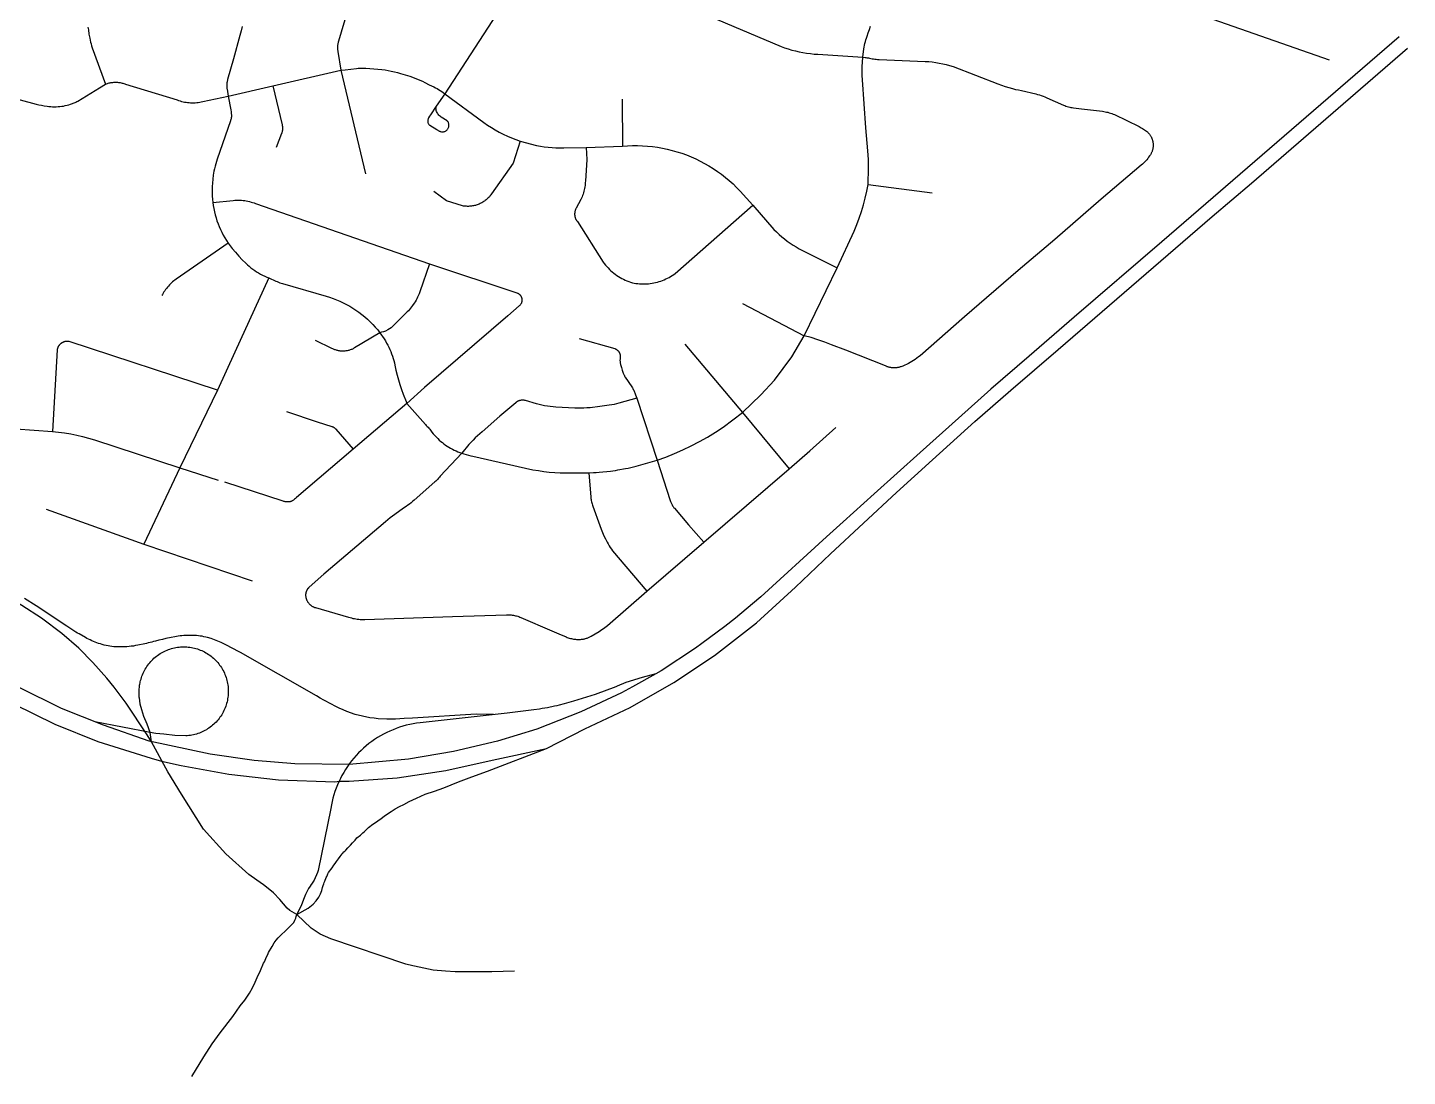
# Model space of a CAD drawing. Header units: inches. Extents: x 326453 to 344102, y 4677180 to 4689621.
# Drawn here: x 335339 to 337130, y 4677180 to 4678540 of the extents above; entities that cross this region are included whole.
import ezdxf

# ---------------------------------------------------------------- set-up
doc = ezdxf.new("R2010")
doc.units = ezdxf.units.IN
doc.header["$MEASUREMENT"] = 0
doc.layers.add('Street_Centreline', color=7, linetype='Continuous')

msp = doc.modelspace()

# ---------------------------------------------------------------- linework, layer by layer
at = {"layer": 'Street_Centreline'}
for p, q in [((336725.1644, 4678604.4016), (337028.102, 4678498.0941)), ((335657.0472, 4678464.5644), (335745.5124, 4678484.6452)), ((335745.5124, 4678484.6452), (335777.5122, 4678350.5273)), ((335599.2708, 4678451.1503), (335657.0472, 4678464.5644)), ((336110.5585, 4678447.1673), (336110.8476, 4678386.2587)), ((336063.6124, 4678384.7555), (336110.8476, 4678386.2587)), ((336429.654, 4678336.6786), (336512.9714, 4678325.6918)), ((336346.8669, 4678140.4598), (336389.4216, 4678228.3044)), ((336266.486, 4678182.4075), (336346.8669, 4678140.4598)), ((336191.8604, 4678129.4581), (336266.4925, 4678040.8683)), ((335585.2756, 4678069.9618), (335536.683, 4677968.9789)), ((335831.2899, 4678052.4204), (335761.4255, 4677993.1256)), ((336129.3856, 4678059.3675), (336155.7221, 4677979.043)), ((336266.4925, 4678040.8683), (336327.4182, 4677967.9884)), ((335235.6977, 4678025.6838), (335371.246, 4678016.3862)), ((335536.683, 4677968.9789), (335489.7939, 4677870.2463)), ((335536.683, 4677968.9789), (335586.0352, 4677953.0724)), ((336216.5143, 4677872.5929), (336327.4182, 4677967.9884)), ((335363.2144, 4677915.3371), (335489.7939, 4677870.2463)), ((335489.7939, 4677870.2463), (335630.4177, 4677822.3865)), ((336142.723, 4677809.2149), (336216.5143, 4677872.5929))]:
    msp.add_line(p, q, dxfattribs=at)
for points in [[(335973.152, 4678628.4692), (335968.9378, 4678604.2497), (335968.5186, 4678601.5891), (335968.0109, 4678598.944), (335967.4154, 4678596.3172), (335966.7327, 4678593.7118), (335965.9635, 4678591.1305), (335965.1086, 4678588.5764), (335964.1691, 4678586.0521), (335963.146, 4678583.5606), (335962.0405, 4678581.1046), (335960.8536, 4678578.6867), (335959.5868, 4678576.3098), (335958.2416, 4678573.9764), (335880.2324, 4678454.2801)], [(335762.4216, 4678590.0173), (335742.2727, 4678522.2702), (335742.0073, 4678521.2845), (335741.7755, 4678520.2902), (335741.5778, 4678519.2887), (335741.4142, 4678518.281), (335741.2851, 4678517.2683), (335741.1904, 4678516.2519), (335741.1304, 4678515.2327), (335741.1052, 4678514.2122), (335741.1147, 4678513.1914), (335741.1589, 4678512.1714), (335741.2378, 4678511.1536), (335741.3513, 4678510.1391), (335741.4992, 4678509.129), (335745.5124, 4678484.6452)], [(336171.6009, 4678577.4954), (336316.6389, 4678515.6136), (336321.2501, 4678513.9171), (336325.9132, 4678512.3684), (336330.6231, 4678510.969), (336335.3753, 4678509.7205), (336340.1649, 4678508.6239), (336344.9869, 4678507.6806), (336349.8366, 4678506.8913), (336354.7089, 4678506.257), (336359.599, 4678505.7782), (336364.5019, 4678505.4555), (336422.78, 4678501.5504)], [(335417.2569, 4678540.6645), (335417.5851, 4678538.8719), (335417.8512, 4678537.0691), (335418.6145, 4678531.7087), (335419.5076, 4678526.3685), (335420.0064, 4678523.8311), (335420.5878, 4678521.3113), (335421.2511, 4678518.8118), (335421.9956, 4678516.3353), (335422.8205, 4678513.8844), (335440.2124, 4678466.8568)], [(335617.2815, 4678541.4338), (335615.9964, 4678535.6427), (335614.5093, 4678529.9), (335606.0937, 4678499.5961), (335598.3914, 4678472.6036), (335598.1424, 4678471.5758), (335597.9293, 4678470.54), (335597.7525, 4678469.4973), (335597.612, 4678468.4492), (335597.5083, 4678467.3967), (335597.4412, 4678466.3413), (335597.4109, 4678465.2842), (335597.4176, 4678464.2267), (335597.461, 4678463.1701), (335597.5412, 4678462.1156), (335597.6582, 4678461.0645), (335597.8117, 4678460.0182), (335599.2708, 4678451.1503)], [(336422.78, 4678501.5504), (336424.2237, 4678512.4823), (336424.5785, 4678514.863), (336425.0122, 4678517.2307), (336425.5242, 4678519.5826), (336426.1142, 4678521.9162), (336426.7814, 4678524.2289), (336427.525, 4678526.5182), (336428.3443, 4678528.7815), (336429.9254, 4678533.1508), (336431.3593, 4678537.5706), (336432.6443, 4678542.036)], [(335320.8158, 4677663.0297), (335374.3684, 4677636.647), (335430.2471, 4677614.1707), (335499.2605, 4677592.5847), (335512.4964, 4677588.6631), (335538.1779, 4677582.9294), (335599.9482, 4677571.6124), (335664.6534, 4677564.4258), (335737.4467, 4677561.9554), (335743.7062, 4677562.6413), (335756.417, 4677562.8469), (335818.4261, 4677567.114), (335881.8722, 4677576.3616), (335941.6346, 4677590.0611), (336012.3088, 4677605.1864), (336061.9602, 4677630.7487), (336121.0486, 4677658.1478), (336177.3632, 4677690.5895), (336230.1609, 4677725.6244), (336284.7559, 4677767.8459), (336335.5315, 4677814.3345), (336380.8435, 4677857.4159), (336466.4431, 4677937.1427), (336513.3993, 4677979.5889), (336568.1177, 4678029.1813), (336614.8492, 4678069.6062), (336676.409, 4678122.3831), (336876.2899, 4678295.2658), (336927.2995, 4678338.3284), (337129.5191, 4678513.2323)], [(337118.702, 4678528.2604), (336810.7217, 4678262.3843), (336697.1167, 4678164.6983), (336638.604, 4678113.9121), (336588.9207, 4678070.9865), (336547.0094, 4678033.3985), (336497.3837, 4677988.9496), (336437.3508, 4677935.5081), (336397.2292, 4677899.1661), (336375.5277, 4677879.7218), (336290.2992, 4677801.9303), (336271.2156, 4677785.8496), (336257.4943, 4677774.1832), (336243.773, 4677763.4627), (336213.7457, 4677741.1535), (336205.5445, 4677735.005), (336161.0685, 4677705.8389), (336154.0155, 4677701.9255), (336123.8476, 4677685.1862), (336109.5396, 4677677.219), (336057.0202, 4677652.4673), (335999.6116, 4677630.2381), (335948.8914, 4677614.4271), (335891.4827, 4677601.0265), (335833.1278, 4677591.0943), (335756.1, 4677584.1391), (335685.5438, 4677585.238), (335632.7523, 4677589.4912), (335575.8169, 4677597.6892), (335496.7385, 4677614.3704), (335437.4007, 4677635.2382), (335382.7253, 4677657.0457), (335327.8402, 4677684.0045)], [(336422.78, 4678501.5504), (336425.6492, 4678501.3109), (336426.8119, 4678501.1957), (336427.9705, 4678501.0446), (336429.1239, 4678500.8576), (336430.2709, 4678500.6351), (336431.4105, 4678500.3771), (336433.1637, 4678499.9816), (336434.9287, 4678499.6433), (336436.7038, 4678499.3626), (336438.4872, 4678499.1398), (336440.2768, 4678498.9751), (336442.0708, 4678498.8687), (336443.8674, 4678498.8206), (336503.6605, 4678496.1748), (336508.2652, 4678495.893), (336512.8577, 4678495.4556), (336517.4328, 4678494.8633), (336521.9853, 4678494.1165), (336526.5099, 4678493.2163), (336531.0015, 4678492.1637), (336535.455, 4678490.9597), (336539.8652, 4678489.6059), (336598.1012, 4678467.0384), (336602.775, 4678465.3041), (336607.4969, 4678463.7051), (336612.2628, 4678462.2426), (336617.0688, 4678460.918), (336620.8861, 4678459.9811), (336624.7279, 4678459.1508), (336628.5914, 4678458.4277), (336647.1211, 4678454.0698), (336649.5756, 4678453.4476), (336652.0072, 4678452.741), (336654.4129, 4678451.951), (336656.7899, 4678451.0783), (336659.1354, 4678450.1241), (336661.4465, 4678449.0894), (336683.2461, 4678439.5954), (336684.8116, 4678438.9459), (336686.399, 4678438.3516), (336688.0061, 4678437.8131), (336689.6311, 4678437.3311), (336691.2719, 4678436.9062), (336692.9266, 4678436.539), (336694.5932, 4678436.2298), (336696.2695, 4678435.9791), (336706.5464, 4678434.7341), (336733.6402, 4678431.4657), (336735.4219, 4678431.2227), (336737.1948, 4678430.9228), (336738.9573, 4678430.5663), (336740.7075, 4678430.1536), (336742.4435, 4678429.6851), (336744.1637, 4678429.1613), (336745.8662, 4678428.5826), (336747.5494, 4678427.9498), (336749.2114, 4678427.2635), (336781.2878, 4678411.6995), (336782.7294, 4678410.9723), (336784.1478, 4678410.201), (336785.5418, 4678409.3863), (336786.9099, 4678408.5289), (336788.2509, 4678407.6297), (336789.5636, 4678406.6895), (336790.8466, 4678405.7093), (336791.4573, 4678405.2103), (336792.0507, 4678404.6907), (336792.6259, 4678404.1511), (336793.1824, 4678403.5922), (336793.7193, 4678403.0145), (336794.2362, 4678402.4188), (336794.7324, 4678401.8057), (336795.2073, 4678401.176), (336795.6604, 4678400.5305), (336796.0911, 4678399.8697), (336796.4989, 4678399.1947), (336796.8834, 4678398.5061), (336797.2441, 4678397.8047), (336797.5806, 4678397.0914), (336797.8924, 4678396.3669), (336798.1793, 4678395.6323), (336798.4409, 4678394.8882), (336798.6769, 4678394.1356), (336798.8869, 4678393.3754), (336799.0708, 4678392.6085), (336799.2284, 4678391.8357), (336799.3594, 4678391.0579), (336799.4637, 4678390.2762), (336799.5412, 4678389.4913), (336799.5918, 4678388.7042), (336799.6154, 4678387.9159), (336799.612, 4678387.1272), (336799.5816, 4678386.3391), (336799.5242, 4678385.5525), (336799.44, 4678384.7683), (336799.329, 4678383.9874), (336799.1913, 4678383.2108), (336799.0271, 4678382.4394), (336798.8366, 4678381.6741), (336798.62, 4678380.9157), (336798.3776, 4678380.1652), (336798.1096, 4678379.4234), (336797.8164, 4678378.6912), (336797.4984, 4678377.9695), (336797.1558, 4678377.2591), (336796.789, 4678376.5609), (336796.3986, 4678375.8756), (336795.985, 4678375.2041), (336794.8705, 4678373.5218), (336793.7029, 4678371.8759), (336792.4835, 4678370.268), (336791.2135, 4678368.6998), (336789.8941, 4678367.1728), (336788.5268, 4678365.6887), (336787.1129, 4678364.2488), (336785.6538, 4678362.8548), (336784.151, 4678361.5079), (336732.287, 4678317.5405), (336671.8006, 4678265.3156), (336624.5528, 4678225.0682), (336554.6585, 4678164.922), (336497.0502, 4678114.5483), (336495.0424, 4678112.8774), (336492.9797, 4678111.2748), (336490.8645, 4678109.7423), (336488.699, 4678108.2815), (336486.4858, 4678106.8942), (336484.2273, 4678105.5819), (336481.926, 4678104.3461), (336479.5846, 4678103.1881), (336477.2057, 4678102.1093), (336474.792, 4678101.1109), (336472.3462, 4678100.194), (336471.4887, 4678099.9053), (336470.6218, 4678099.6463), (336469.7465, 4678099.4173), (336468.8638, 4678099.2186), (336467.9748, 4678099.0503), (336467.0806, 4678098.9127), (336466.1822, 4678098.806), (336465.2806, 4678098.7302), (336464.3769, 4678098.6855), (336463.4723, 4678098.6718), (336462.5677, 4678098.6894), (336461.6642, 4678098.738), (336460.763, 4678098.8177), (336459.865, 4678098.9283), (336458.9714, 4678099.0698), (336458.0831, 4678099.2419), (336457.2013, 4678099.4444), (336456.327, 4678099.6772), (336455.4613, 4678099.9399), (336454.605, 4678100.2323), (336453.7594, 4678100.5539), (336452.9253, 4678100.9044), (336452.1037, 4678101.2835), (336400.6115, 4678121.6297), (336381.9569, 4678128.733), (336373.3394, 4678132.1116), (336364.6118, 4678135.1945), (336355.7842, 4678137.9784), (336346.8669, 4678140.4598)], [(336429.654, 4678336.6786), (336430.1635, 4678358.0119), (336430.2357, 4678363.5649), (336430.1343, 4678369.1174), (336429.8595, 4678374.664), (336429.4116, 4678380.1993), (336426.8604, 4678410.1344), (336422.2724, 4678472.2999), (336422.0681, 4678478.0619), (336422.022, 4678483.8273), (336422.134, 4678489.5919), (336422.404, 4678495.3512), (336422.78, 4678501.5504)], [(335745.5124, 4678484.6452), (335751.147, 4678485.4126), (335765.6777, 4678487.1216), (335768.0938, 4678487.3244), (335770.5149, 4678487.4543), (335772.9389, 4678487.5114), (335775.3635, 4678487.4954), (335777.7865, 4678487.4064), (335788.2697, 4678486.7073), (335798.7275, 4678485.6974), (335802.8031, 4678485.1747), (335806.8593, 4678484.5182), (335810.8917, 4678483.7285), (335814.896, 4678482.8067), (335818.8677, 4678481.7536), (335822.8027, 4678480.5704), (335834.9764, 4678476.8539), (335838.3166, 4678475.814), (335841.6178, 4678474.6562), (335844.8759, 4678473.3821), (335848.0867, 4678471.9933), (335851.2463, 4678470.4914), (335854.3506, 4678468.8783), (335860.1425, 4678465.8611), (335866.032, 4678463.0392), (335868.186, 4678462.005), (335870.3024, 4678460.8961), (335872.3787, 4678459.7137), (335874.4123, 4678458.4593), (335876.4008, 4678457.1345), (335878.3416, 4678455.7409), (335880.2324, 4678454.2801)], [(335282.6953, 4678458.7143), (335349.992, 4678440.9509), (335353.5129, 4678440.0757), (335357.0576, 4678439.3024), (335360.6231, 4678438.6318), (335364.2065, 4678438.0643), (335366.5711, 4678437.7667), (335368.9447, 4678437.5514), (335371.3244, 4678437.4189), (335373.7072, 4678437.3693), (335376.0903, 4678437.4026), (335378.4708, 4678437.5188), (335380.8458, 4678437.7178), (335383.2125, 4678437.9993), (335385.5679, 4678438.3629), (335387.9092, 4678438.8083), (335390.2337, 4678439.3349), (335392.5384, 4678439.9421), (335394.8205, 4678440.629), (335397.0774, 4678441.395), (335398.2716, 4678441.8475), (335399.4491, 4678442.342), (335400.6083, 4678442.8777), (335401.7479, 4678443.4541), (335402.8665, 4678444.0703), (335403.9626, 4678444.7256), (335432.1694, 4678461.8229), (335440.2124, 4678466.8568)], [(335440.2124, 4678466.8568), (335441.341, 4678467.2682), (335442.483, 4678467.6411), (335443.6368, 4678467.9753), (335444.8014, 4678468.2702), (335445.9752, 4678468.5255), (335447.157, 4678468.741), (335448.3454, 4678468.9164), (335449.5391, 4678469.0515), (335450.7367, 4678469.1461), (335451.9367, 4678469.2001), (335453.1379, 4678469.2136), (335454.3389, 4678469.1864), (335455.5383, 4678469.1185), (335456.7347, 4678469.0102), (335457.9267, 4678468.8614), (335459.113, 4678468.6724), (335460.2923, 4678468.4434), (335461.4631, 4678468.1746), (335462.6242, 4678467.8663), (335463.7742, 4678467.519), (335464.9117, 4678467.1329), (335466.0356, 4678466.7086), (335533.061, 4678446.1921), (335534.9288, 4678445.5299), (335536.8184, 4678444.9329), (335538.7276, 4678444.4021), (335540.6542, 4678443.9381), (335542.5957, 4678443.5413), (335544.5499, 4678443.2123), (335546.5143, 4678442.9515), (335548.4866, 4678442.7592), (335550.4644, 4678442.6356), (335552.4453, 4678442.5809), (335554.4269, 4678442.5951), (335556.4068, 4678442.6783), (335558.3827, 4678442.8303), (335560.352, 4678443.0509), (335562.3125, 4678443.3399), (335564.2617, 4678443.6969), (335566.1973, 4678444.1215), (335599.2708, 4678451.1503)], [(335657.0472, 4678464.5644), (335669.193, 4678414.084), (335669.341, 4678413.4206), (335669.4665, 4678412.7526), (335669.5697, 4678412.0808), (335669.6503, 4678411.4059), (335669.7082, 4678410.7287), (335669.7434, 4678410.05), (335669.7558, 4678409.3704), (335669.7455, 4678408.6908), (335669.7123, 4678408.012), (335669.6565, 4678407.3346), (335669.578, 4678406.6595), (335669.4769, 4678405.9873), (335669.3534, 4678405.319), (335669.2075, 4678404.6552), (335669.0395, 4678403.9966), (335668.8495, 4678403.344), (335668.6378, 4678402.6981), (335661.5544, 4678384.3699)], [(335599.2708, 4678451.1503), (335602.4961, 4678433.3812), (335602.9412, 4678430.7272), (335603.3153, 4678428.0624), (335603.3807, 4678427.4672), (335603.4263, 4678426.8702), (335603.452, 4678426.272), (335603.4579, 4678425.6733), (335603.4439, 4678425.0747), (335603.4099, 4678424.4769), (335603.3562, 4678423.8806), (335603.2826, 4678423.2864), (335603.1894, 4678422.6949), (335603.0765, 4678422.1069), (335602.9442, 4678421.523), (335602.7925, 4678420.9438), (335602.6217, 4678420.3699), (335602.4319, 4678419.802), (335602.2234, 4678419.2408), (335585.0171, 4678369.588), (335583.9917, 4678366.4835), (335583.0572, 4678363.3504), (335582.2144, 4678360.1914), (335581.464, 4678357.0092), (335580.8067, 4678353.8065), (335579.9238, 4678348.6719), (335579.2218, 4678343.5095), (335578.7016, 4678338.3256), (335578.4284, 4678334.1439), (335578.2993, 4678329.9553), (335578.3145, 4678325.7647), (335578.474, 4678321.5771), (335578.7775, 4678317.3975), (335579.2248, 4678313.2308)], [(335880.2324, 4678454.2801), (335869.1884, 4678438.1057), (335861.5872, 4678427.1251), (335860.3159, 4678425.208), (335859.3197, 4678423.2336), (335858.9341, 4678422.2436), (335858.6286, 4678421.2615), (335858.4069, 4678420.295), (335858.2728, 4678419.3514), (335858.2299, 4678418.4382), (335858.2822, 4678417.5628), (335858.4332, 4678416.7327), (335858.6869, 4678415.9554), (335859.0469, 4678415.2383), (335859.517, 4678414.5888), (335860.101, 4678414.0144), (335860.8026, 4678413.5226), (335869.8846, 4678407.6782), (335870.5648, 4678407.2583), (335871.2302, 4678406.8731), (335871.881, 4678406.5218), (335872.5169, 4678406.2036), (335873.1381, 4678405.9177), (335873.7446, 4678405.6635), (335874.3362, 4678405.4401), (335874.9131, 4678405.2468), (335876.0225, 4678404.9473), (335877.0728, 4678404.759), (335877.637, 4678404.7116), (335878.7015, 4678404.873), (335879.6476, 4678405.0994), (335880.4873, 4678405.387), (335881.2324, 4678405.7323), (335881.8945, 4678406.1317), (335882.4857, 4678406.5816), (335883.0178, 4678407.0784), (335883.5024, 4678407.6184), (335883.9516, 4678408.1982), (335884.3771, 4678408.814), (335884.7908, 4678409.4622), (335885.2153, 4678410.2979), (335885.5131, 4678411.2105), (335885.6899, 4678412.1762), (335885.7514, 4678413.1711), (335885.7031, 4678414.1712), (335885.5507, 4678415.1526), (335885.3, 4678416.0913), (335884.9564, 4678416.9633), (335884.5257, 4678417.7448), (335884.0135, 4678418.4118), (335883.4256, 4678418.9404), (335875.7108, 4678424.0632), (335874.6749, 4678424.8164), (335873.6745, 4678425.6758), (335872.7258, 4678426.6291), (335871.845, 4678427.6638), (335871.0486, 4678428.7674), (335870.3529, 4678429.9275), (335869.774, 4678431.1317), (335869.3285, 4678432.3675), (335869.0325, 4678433.6226), (335868.9024, 4678434.8845), (335868.9546, 4678436.1407), (335869.1884, 4678438.1057)], [(335880.2324, 4678454.2801), (335930.8681, 4678416.943), (335935.7533, 4678413.5987), (335940.7416, 4678410.4103), (335945.828, 4678407.381), (335951.0076, 4678404.5138), (335956.2752, 4678401.8115), (335961.6254, 4678399.277), (335967.053, 4678396.9126), (335972.5525, 4678394.7208), (335978.1185, 4678392.7037)], [(335978.1185, 4678392.7037), (335969.0169, 4678364.3341), (335941.0064, 4678324.2622), (335940.2371, 4678323.2015), (335939.4313, 4678322.1683), (335938.5899, 4678321.1638), (335937.7141, 4678320.1893), (335936.8048, 4678319.2459), (335935.8631, 4678318.3347), (335934.8903, 4678317.457), (335933.8874, 4678316.6137), (335932.8557, 4678315.8059), (335931.7965, 4678315.0345), (335930.7111, 4678314.3006), (335929.6007, 4678313.6049), (335928.4668, 4678312.9484), (335927.3106, 4678312.3318), (335926.1337, 4678311.7559), (335924.9373, 4678311.2214), (335923.7231, 4678310.729), (335922.4924, 4678310.2791), (335921.2468, 4678309.8725), (335919.9878, 4678309.5095), (335918.7169, 4678309.1907), (335917.4357, 4678308.9163), (335916.1456, 4678308.6868), (335914.8484, 4678308.5024), (335913.5455, 4678308.3634), (335912.2385, 4678308.2699), (335910.9291, 4678308.222), (335909.6188, 4678308.2198), (335908.3092, 4678308.2633), (335907.0019, 4678308.3524), (335905.6986, 4678308.487), (335904.4007, 4678308.667), (335903.1099, 4678308.8922), (335882.514, 4678315.2049), (335865.9654, 4678327.3685)], [(335978.1185, 4678392.7037), (335999.48, 4678387.2853), (336004.448, 4678386.3385), (336009.4434, 4678385.5492), (336014.4612, 4678384.9183), (336019.4965, 4678384.4463), (336024.5443, 4678384.1339), (336029.5993, 4678383.9812), (336034.6567, 4678383.9885), (336063.6124, 4678384.7555)], [(336110.8476, 4678386.2587), (336117.3374, 4678386.7364), (336123.8401, 4678386.9868), (336130.3475, 4678387.0095), (336136.8517, 4678386.8045), (336143.3447, 4678386.3721), (336149.8187, 4678385.7127), (336156.2656, 4678384.8273), (336162.6776, 4678383.7169), (336169.0468, 4678382.3828), (336175.3654, 4678380.8267), (336181.6258, 4678379.0505), (336187.8201, 4678377.0563), (336193.9409, 4678374.8466), (336199.9807, 4678372.4242), (336205.9319, 4678369.7919), (336211.7875, 4678366.953), (336217.5401, 4678363.911), (336223.1828, 4678360.6696), (336228.7087, 4678357.2328), (336234.1109, 4678353.6047), (336239.3828, 4678349.7898), (336244.5181, 4678345.7929), (336249.5104, 4678341.6187), (336254.3536, 4678337.2724), (336259.0418, 4678332.7593), (336263.5692, 4678328.085), (336280.0756, 4678309.9453)], [(336063.6124, 4678384.7555), (336064.492, 4678368.9228), (336062.7656, 4678340.9508), (336062.692, 4678339.0411), (336062.5538, 4678337.135), (336062.3513, 4678335.2347), (336062.0845, 4678333.3422), (336061.7539, 4678331.4599), (336061.3599, 4678329.5899), (336060.9028, 4678327.7342), (336060.3831, 4678325.8951), (336059.8016, 4678324.0746), (336059.1588, 4678322.2748), (336058.4555, 4678320.4978), (336057.6925, 4678318.7456), (336056.8707, 4678317.0202), (336050.7554, 4678305.7719), (336050.5022, 4678305.2906), (336050.2659, 4678304.8008), (336050.0469, 4678304.3031), (336049.8454, 4678303.798), (336049.6617, 4678303.2862), (336049.4959, 4678302.7682), (336049.3483, 4678302.2448), (336049.2191, 4678301.7166), (336049.1083, 4678301.1842), (336049.0163, 4678300.6482), (336048.943, 4678300.1094), (336048.8885, 4678299.5683), (336048.853, 4678299.0257), (336048.8364, 4678298.4821), (336048.8388, 4678297.9383), (336048.8602, 4678297.3949), (336048.9006, 4678296.8526), (336048.9598, 4678296.312), (336049.0379, 4678295.7739), (336049.1348, 4678295.2388), (336049.2502, 4678294.7073), (336049.3841, 4678294.1803), (336049.5364, 4678293.6582), (336049.7067, 4678293.1418), (336049.895, 4678292.6316), (336050.101, 4678292.1283), (336050.3244, 4678291.6325), (336050.565, 4678291.1449), (336050.8225, 4678290.6659), (336051.0965, 4678290.1961), (336051.3868, 4678289.7363), (336051.6929, 4678289.2868), (336052.0146, 4678288.8483), (336052.3513, 4678288.4213), (336085.8665, 4678235.9428), (336087.3582, 4678233.9444), (336088.9184, 4678231.999), (336090.5452, 4678230.109), (336092.2368, 4678228.2767), (336093.991, 4678226.5043), (336095.8057, 4678224.7939), (336097.6787, 4678223.1476), (336099.6079, 4678221.5673), (336101.5908, 4678220.0551), (336103.625, 4678218.6126), (336105.7081, 4678217.2418), (336107.8376, 4678215.9441), (336110.0109, 4678214.7212), (336112.2254, 4678213.5746), (336114.4784, 4678212.5056), (336116.7672, 4678211.5155), (336119.089, 4678210.6056), (336121.441, 4678209.7769), (336123.7204, 4678209.225), (336126.0177, 4678208.7526), (336128.33, 4678208.3602), (336130.6544, 4678208.0482), (336132.9884, 4678207.817), (336135.3289, 4678207.667), (336137.6732, 4678207.5982), (336140.0185, 4678207.6108), (336142.362, 4678207.7048), (336144.7007, 4678207.8801), (336147.032, 4678208.1363), (336149.353, 4678208.4734), (336151.6609, 4678208.8907), (336153.9529, 4678209.3878), (336156.2264, 4678209.9642), (336158.4784, 4678210.6191), (336160.7064, 4678211.3517), (336162.9076, 4678212.1612), (336165.0794, 4678213.0466), (336167.2191, 4678214.0068), (336169.3243, 4678215.0406), (336171.3923, 4678216.1469), (336173.4207, 4678217.3243), (336175.4071, 4678218.5713), (336177.3489, 4678219.8865), (336179.244, 4678221.2682), (336280.0756, 4678309.9453)], [(336389.4216, 4678228.3044), (336411.5212, 4678276.0989), (336414.9698, 4678284.4701), (336418.1377, 4678292.9515), (336421.0213, 4678301.5337), (336423.6175, 4678310.2071), (336425.9233, 4678318.9623), (336427.9362, 4678327.7893), (336429.654, 4678336.6786)], [(335579.2248, 4678313.2308), (335605.907, 4678315.8867), (335608.0115, 4678316.06), (335610.1206, 4678316.1616), (335612.232, 4678316.1913), (335614.3431, 4678316.1491), (335616.4516, 4678316.035), (335618.555, 4678315.8492), (335620.6508, 4678315.5918), (335622.7366, 4678315.2633), (335624.8101, 4678314.8639), (335626.8688, 4678314.3941), (335628.9102, 4678313.8545), (335630.9321, 4678313.2457), (335632.9321, 4678312.5685), (335634.9079, 4678311.8235), (335860.3795, 4678233.8565)], [(335579.2248, 4678313.2308), (335579.7959, 4678309.2125), (335580.5038, 4678305.2159), (335581.3475, 4678301.2459), (335582.326, 4678297.3069), (335583.4383, 4678293.4035), (335584.6831, 4678289.5404), (335586.0588, 4678285.7219), (335587.5639, 4678281.9526), (335589.1967, 4678278.2368), (335590.9552, 4678274.5788), (335592.8374, 4678270.9829), (335594.8412, 4678267.4532), (335596.9641, 4678263.994), (335599.2037, 4678260.6091)], [(336280.0756, 4678309.9453), (336307.3646, 4678278.2109), (336310.657, 4678274.9857), (336314.0513, 4678271.8678), (336317.544, 4678268.8606), (336321.1315, 4678265.9671), (336324.8101, 4678263.1903), (336328.5759, 4678260.5331), (336332.4251, 4678257.9982), (336336.3538, 4678255.5883), (336340.3578, 4678253.3057), (336344.4331, 4678251.153), (336389.4216, 4678228.3044)], [(335599.2037, 4678260.6091), (335531.6467, 4678213.7334), (335530.0842, 4678212.61), (335528.5603, 4678211.435), (335527.0766, 4678210.2095), (335525.6347, 4678208.935), (335524.2364, 4678207.613), (335522.8831, 4678206.2449), (335521.5764, 4678204.8322), (335520.3178, 4678203.3765), (335519.1086, 4678201.8795), (335517.9503, 4678200.3428), (335516.8441, 4678198.7681), (335515.7912, 4678197.1574), (335514.7929, 4678195.5122), (335513.8503, 4678193.8345), (335513.3004, 4678192.7742)], [(335599.2037, 4678260.6091), (335600.4672, 4678258.8914), (335604.4322, 4678253.6965), (335608.5791, 4678248.6456), (335612.9024, 4678243.7449), (335617.3968, 4678239.0006), (335622.0567, 4678234.4187), (335624.2574, 4678232.3975), (335626.523, 4678230.4493), (335628.851, 4678228.5761), (335631.2389, 4678226.78), (335633.6841, 4678225.0627), (335636.1842, 4678223.4263), (335638.7364, 4678221.8723), (335641.3379, 4678220.4025), (335643.9861, 4678219.0185), (335646.678, 4678217.7217), (335649.4109, 4678216.5135), (335652.1817, 4678215.3952)], [(335860.3795, 4678233.8565), (335847.9831, 4678197.5459), (335847.4954, 4678196.1657), (335847.0052, 4678194.8664), (335845.9406, 4678192.2879), (335845.0332, 4678190.2999), (335844.0546, 4678188.329), (335843.0122, 4678186.3912), (335841.9071, 4678184.4884), (335840.7622, 4678182.6576), (335838.6422, 4678179.5741), (335837.3428, 4678177.8497), (335835.9618, 4678176.1366), (335834.5256, 4678174.4695), (335833.0353, 4678172.8497), (335831.4677, 4678171.2532), (335831.1912, 4678170.9811), (335818.5173, 4678158.4924), (335810.6087, 4678150.6994), (335806.2507, 4678147.8756), (335803.1973, 4678146.492), (335800.8305, 4678145.6535), (335798.3138, 4678144.8899), (335796.2297, 4678144.2156)], [(335860.3795, 4678233.8565), (335973.6193, 4678196.154), (335974.4927, 4678195.8165), (335974.8908, 4678195.6303), (335975.0807, 4678195.5337), (335975.4183, 4678195.3492), (335975.8665, 4678195.0771), (335976.2044, 4678194.8498), (335976.4406, 4678194.6786), (335976.7729, 4678194.4193), (335976.9848, 4678194.2416), (335977.2171, 4678194.035), (335977.5101, 4678193.7549), (335977.7635, 4678193.4932), (335977.9717, 4678193.2632), (335978.1924, 4678193.0029), (335978.375, 4678192.773), (335978.576, 4678192.503), (335978.8203, 4678192.1471), (335979.0796, 4678191.7292), (335979.2994, 4678191.3345), (335979.4826, 4678190.9692), (335979.6057, 4678190.7008), (335979.7397, 4678190.382), (335979.8662, 4678190.0486), (335979.9664, 4678189.7555), (335980.0655, 4678189.4315), (335980.1743, 4678189.0203), (335980.2238, 4678188.8055), (335980.2655, 4678188.605), (335980.3119, 4678188.3532), (335980.3411, 4678188.1728), (335980.3747, 4678187.9326), (335980.3954, 4678187.758), (335980.4163, 4678187.5462), (335980.4296, 4678187.3791), (335980.4394, 4678187.2253), (335980.4504, 4678186.971), (335980.4545, 4678186.7607), (335980.4542, 4678186.5471), (335980.4504, 4678186.3646), (335980.4396, 4678186.1139), (335980.4193, 4678185.8242), (335980.4018, 4678185.6378), (335980.372, 4678185.3826), (335980.3407, 4678185.1604), (335980.291, 4678184.8645), (335980.2258, 4678184.5392), (335980.1627, 4678184.268), (335980.0605, 4678183.8871), (335979.9405, 4678183.5018), (335979.8351, 4678183.2019), (335979.675, 4678182.7961), (335979.4419, 4678182.2822), (335979.1151, 4678181.6677), (335978.7807, 4678181.1288), (335978.2352, 4678180.3856), (335977.6757, 4678179.7497), (335976.9874, 4678179.0964), (335962.2729, 4678166.4013), (335854.1974, 4678073.1574), (335831.2899, 4678052.4204)], [(335652.1817, 4678215.3952), (335608.0204, 4678119.242), (335585.2756, 4678069.9618)], [(335652.1817, 4678215.3952), (335661.0115, 4678211.3254), (335662.7382, 4678210.5624), (335664.4882, 4678209.8543), (335666.2597, 4678209.202), (335668.0509, 4678208.6059), (335669.86, 4678208.0668), (335726.2117, 4678191.7744), (335730.7805, 4678190.3663), (335735.2972, 4678188.7991), (335739.7563, 4678187.0747), (335744.1523, 4678185.1952), (335748.4798, 4678183.163), (335752.7334, 4678180.9804), (335756.908, 4678178.6502), (335760.9985, 4678176.1753), (335764.9998, 4678173.5587), (335768.907, 4678170.8036), (335772.7153, 4678167.9134), (335776.4201, 4678164.8915), (335780.0169, 4678161.7418), (335783.5011, 4678158.4681), (335786.8685, 4678155.0744), (335790.1151, 4678151.5649), (335793.2368, 4678147.9438), (335796.2297, 4678144.2156)], [(335796.2297, 4678144.2156), (335763.2279, 4678124.5859), (335762.3416, 4678124.0791), (335761.4383, 4678123.6031), (335760.5193, 4678123.1584), (335759.5854, 4678122.7455), (335758.638, 4678122.3649), (335757.6781, 4678122.0172), (335756.7067, 4678121.7026), (335755.7252, 4678121.4216), (335754.7345, 4678121.1744), (335753.736, 4678120.9615), (335752.7307, 4678120.783), (335751.7199, 4678120.6391), (335750.7047, 4678120.5301), (335749.6864, 4678120.456), (335748.6661, 4678120.4169), (335747.6451, 4678120.4129), (335746.6246, 4678120.444), (335745.6057, 4678120.5101), (335744.5897, 4678120.6113), (335743.5778, 4678120.7472), (335742.5712, 4678120.9179), (335741.571, 4678121.123), (335740.5784, 4678121.3624), (335739.5947, 4678121.6357), (335738.6209, 4678121.9427), (335737.6583, 4678122.283), (335736.7079, 4678122.6561), (335735.7709, 4678123.0617), (335734.8484, 4678123.4992), (335733.9415, 4678123.9682), (335712.4066, 4678134.0626)], [(335796.2297, 4678144.2156), (335801.5399, 4678136.2512), (335803.2174, 4678133.6423), (335804.8071, 4678130.9791), (335806.3074, 4678128.2644), (335807.7166, 4678125.5014), (335809.0331, 4678122.6931), (335810.2556, 4678119.8425), (335811.3825, 4678116.9529), (335812.4127, 4678114.0273), (335813.3451, 4678111.0692), (335814.1786, 4678108.0816), (335814.9122, 4678105.068), (335815.5453, 4678102.0317), (335816.8528, 4678095.7366), (335818.3595, 4678089.4863), (335820.064, 4678083.2869), (335821.9645, 4678077.1448), (335824.1412, 4678070.7756), (335826.4872, 4678064.4668), (335830.1464, 4678055.276), (335831.2899, 4678052.4204)], [(336054.5569, 4678136.9185), (336100.9131, 4678123.8257), (336101.2747, 4678123.6781), (336101.6309, 4678123.5179), (336101.9813, 4678123.3455), (336102.3255, 4678123.161), (336102.6631, 4678122.9646), (336102.9936, 4678122.7566), (336103.3167, 4678122.5372), (336103.632, 4678122.3067), (336103.9391, 4678122.0654), (336104.2376, 4678121.8135), (336104.5272, 4678121.5514), (336104.8074, 4678121.2794), (336105.0781, 4678120.9978), (336105.3387, 4678120.707), (336105.5891, 4678120.4073), (336105.829, 4678120.099), (336106.0579, 4678119.7826), (336106.2757, 4678119.4585), (336106.4821, 4678119.1269), (336106.6769, 4678118.7884), (336106.8597, 4678118.4433), (336107.0304, 4678118.092), (336107.1888, 4678117.735), (336107.3347, 4678117.3727), (336107.4679, 4678117.0056), (336107.5883, 4678116.6341), (336107.6957, 4678116.2586), (336107.7899, 4678115.8795), (336107.8709, 4678115.4975), (336107.9385, 4678115.1128), (336107.9928, 4678114.7261), (336108.0335, 4678114.3376), (336108.0607, 4678113.948), (336108.0743, 4678113.5577), (336108.0744, 4678113.1672), (336108.0608, 4678112.7768), (336108.0337, 4678112.3872), (336107.9931, 4678111.9988), (336107.939, 4678111.612), (336107.8424, 4678110.9213), (336107.7703, 4678110.2276), (336107.7225, 4678109.5318), (336107.6993, 4678108.8347), (336107.7006, 4678108.1373), (336107.7265, 4678107.4403), (336107.7768, 4678106.7447), (336107.8516, 4678106.0512), (336107.9507, 4678105.3609), (336108.0741, 4678104.6744), (336108.2215, 4678103.9927), (336108.3928, 4678103.3166), (336109.5059, 4678099.4199), (336110.7162, 4678095.5523), (336112.0229, 4678091.7161), (336112.3155, 4678090.9347), (336112.6352, 4678090.164), (336112.9816, 4678089.4048), (336113.3542, 4678088.6583), (336113.7527, 4678087.9251), (336114.1765, 4678087.2064), (336114.6251, 4678086.5028), (336123.0523, 4678073.9302), (336123.7306, 4678072.895), (336124.3757, 4678071.8388), (336124.9871, 4678070.7627), (336125.5641, 4678069.6678), (336126.1062, 4678068.5551), (336126.6126, 4678067.4259), (336127.0831, 4678066.2811), (336127.5171, 4678065.1221), (336127.9141, 4678063.9498), (336129.3856, 4678059.3675)], [(336266.4925, 4678040.8683), (336290.3058, 4678063.6029), (336308.2249, 4678082.9874), (336330.6143, 4678113.0857), (336346.8669, 4678140.4598)], [(335585.2756, 4678069.9618), (335392.735, 4678132.7524), (335392.2982, 4678132.8361), (335391.8587, 4678132.9048), (335391.4171, 4678132.9582), (335390.9739, 4678132.9965), (335390.5297, 4678133.0194), (335390.085, 4678133.0271), (335389.6402, 4678133.0194), (335389.196, 4678132.9965), (335388.7529, 4678132.9582), (335388.3113, 4678132.9047), (335387.8718, 4678132.8361), (335387.4349, 4678132.7524), (335387.0012, 4678132.6536), (335386.5712, 4678132.5401), (335386.1452, 4678132.4118), (335385.724, 4678132.2688), (335385.308, 4678132.1115), (335384.8976, 4678131.94), (335384.4933, 4678131.7544), (335384.0957, 4678131.5551), (335383.7052, 4678131.3421), (335383.3222, 4678131.1159), (335382.9473, 4678130.8765), (335382.5808, 4678130.6245), (335382.2232, 4678130.3599), (335381.8749, 4678130.0832), (335381.5363, 4678129.7947), (335381.2079, 4678129.4947), (335380.89, 4678129.1836), (335380.583, 4678128.8617), (335380.2873, 4678128.5295), (335380.0032, 4678128.1872), (335379.731, 4678127.8354), (335379.4711, 4678127.4744), (335379.2237, 4678127.1047), (335378.9893, 4678126.7267), (335378.768, 4678126.3409), (335378.5601, 4678125.9476), (335378.3658, 4678125.5475), (335378.1855, 4678125.1409), (335378.0193, 4678124.7283), (335377.8673, 4678124.3103), (335377.7298, 4678123.8872), (335377.607, 4678123.4597), (335377.499, 4678123.0282), (335377.4059, 4678122.5932), (335377.3278, 4678122.1553), (335371.246, 4678016.3862)], [(335831.2899, 4678052.4204), (335855.1169, 4678025.194), (335856.3244, 4678024.0419), (335857.4965, 4678022.8537), (335858.632, 4678021.6305), (335859.7298, 4678020.3734), (335860.789, 4678019.0836), (335861.8086, 4678017.7623), (335863.544, 4678015.514), (335865.3476, 4678013.3201), (335867.2177, 4678011.1826), (335869.1526, 4678009.1035), (335871.1504, 4678007.0848), (335873.2092, 4678005.1283), (335875.1532, 4678003.3967), (335877.1545, 4678001.7317), (335879.2109, 4678000.1352), (335881.32, 4677998.609), (335883.4793, 4677997.1548), (335885.6866, 4677995.7744), (335887.9391, 4677994.4692), (335890.2345, 4677993.2408), (335892.5699, 4677992.0905), (335894.9429, 4677991.0197), (335897.3507, 4677990.0296), (335899.7904, 4677989.1214), (335902.2595, 4677988.296)], [(336129.3856, 4678059.3675), (336106.1291, 4678052.7717), (336103.0859, 4678052.0067), (336100.0217, 4678051.33), (336096.9393, 4678050.7424), (336093.8411, 4678050.2443), (336081.3324, 4678048.5449), (336068.7926, 4678047.0933), (336064.8223, 4678046.7313), (336060.8433, 4678046.4838), (336056.8588, 4678046.351), (336052.8721, 4678046.333), (336048.8865, 4678046.43), (336024.4282, 4678047.7446), (336020.7758, 4678048.0521), (336017.1346, 4678048.4711), (336013.5079, 4678049.0012), (336009.8991, 4678049.6421), (336006.3116, 4678050.3931), (336002.7487, 4678051.2534), (335999.2138, 4678052.2223), (335984.9478, 4678056.3683), (335984.4825, 4678056.4859), (335984.0134, 4678056.5873), (335983.541, 4678056.6724), (335983.066, 4678056.7411), (335982.5889, 4678056.7933), (335982.1103, 4678056.829), (335981.6308, 4678056.848), (335981.1508, 4678056.8505), (335980.6711, 4678056.8363), (335980.1922, 4678056.8055), (335979.7146, 4678056.7582), (335979.2389, 4678056.6943), (335978.7657, 4678056.6141), (335978.2956, 4678056.5175), (335977.8291, 4678056.4046), (335977.3668, 4678056.2757), (335976.9093, 4678056.1309), (335976.457, 4678055.9703), (335976.0106, 4678055.7941), (335975.5705, 4678055.6026), (335975.1373, 4678055.3959), (335974.7116, 4678055.1744), (335974.2937, 4678054.9383), (335973.8843, 4678054.6878), (335973.4838, 4678054.4234), (335973.0927, 4678054.1452), (335972.7115, 4678053.8536), (335972.3406, 4678053.549), (335951.6923, 4678035.9856), (335928.7418, 4678015.7981), (335925.6702, 4678013.2525), (335922.679, 4678010.613), (335919.7709, 4678007.8821), (335916.9489, 4678005.0625), (335914.2155, 4678002.1568), (335911.5734, 4677999.1678), (335902.2595, 4677988.296)], [(335674.9369, 4678042.0058), (335714.8661, 4678028.9154), (335733.8745, 4678022.7401), (335734.2566, 4678022.5982), (335734.6335, 4678022.443), (335735.0048, 4678022.2749), (335735.37, 4678022.0939), (335735.7287, 4678021.9004), (335736.0804, 4678021.6945), (335736.4248, 4678021.4764), (335736.7614, 4678021.2466), (335737.0897, 4678021.0052), (335737.4095, 4678020.7525), (335737.7203, 4678020.4888), (335738.0218, 4678020.2145), (335738.3135, 4678019.9298), (335738.5952, 4678019.6352), (335738.8664, 4678019.331), (335761.4255, 4677993.1256)], [(336155.7221, 4677979.043), (336167.0718, 4677983.086), (336178.2765, 4677987.515), (336189.3231, 4677992.3249), (336200.1985, 4677997.5101), (336210.8901, 4678003.0644), (336221.3854, 4678008.9814), (336231.672, 4678015.2541), (336241.7379, 4678021.8752), (336266.4925, 4678040.8683)], [(335371.246, 4678016.3862), (335379.1456, 4678015.5451), (335387.014, 4678014.4502), (335394.8431, 4678013.1026), (335402.6247, 4678011.5037), (335410.3509, 4678009.655), (335418.0135, 4678007.5586), (335425.6046, 4678005.2166), (335536.683, 4677968.9789)], [(336327.4182, 4677967.9884), (336353.9966, 4677991.3265), (336387.8722, 4678021.4864)], [(335761.4255, 4677993.1256), (335688.1087, 4677930.6113), (335686.728, 4677929.4669), (335685.3161, 4677928.3614), (335683.8739, 4677927.2956), (335682.4026, 4677926.2704), (335682.2059, 4677926.1421), (335682.0051, 4677926.0204), (335681.8003, 4677925.9055), (335681.5918, 4677925.7975), (335681.3798, 4677925.6965), (335681.1646, 4677925.6026), (335680.9463, 4677925.516), (335680.7253, 4677925.4367), (335680.5017, 4677925.3648), (335680.2759, 4677925.3004), (335680.0481, 4677925.2436), (335679.8185, 4677925.1944), (335679.5874, 4677925.1529), (335679.355, 4677925.1191), (335678.7333, 4677925.0191), (335678.1084, 4677924.941), (335677.4812, 4677924.8849), (335676.8524, 4677924.8507), (335676.2228, 4677924.8386), (335675.5932, 4677924.8486), (335674.9643, 4677924.8806), (335674.3369, 4677924.9346), (335673.7117, 4677925.0106), (335673.0897, 4677925.1084), (335672.4714, 4677925.2279), (335671.8577, 4677925.3691), (335671.2493, 4677925.5316), (335670.647, 4677925.7153), (335594.8987, 4677950.2824)], [(335902.2595, 4677988.296), (335874.3547, 4677958.0965), (335873.3183, 4677956.7822), (335872.2388, 4677955.5031), (335871.1175, 4677954.2606), (335869.9556, 4677953.0559), (335868.7543, 4677951.8905), (335867.515, 4677950.7656), (335840.4361, 4677926.9953), (335838.5278, 4677925.2743), (335836.569, 4677923.6109), (335834.5615, 4677922.0066), (335832.5071, 4677920.4629), (335830.4076, 4677918.9812), (335828.2648, 4677917.5626), (335821.801, 4677913.2657), (335815.4853, 4677908.7536), (335809.3251, 4677904.0317), (335803.3272, 4677899.1052), (335723.3723, 4677831.1475), (335704.2469, 4677814.1349), (335703.9066, 4677813.8179), (335703.5772, 4677813.4897), (335703.2591, 4677813.1504), (335702.9528, 4677812.8005), (335702.6585, 4677812.4404), (335702.3766, 4677812.0705), (335702.1075, 4677811.6912), (335701.8514, 4677811.303), (335701.6086, 4677810.9064), (335701.3794, 4677810.5017), (335701.1641, 4677810.0895), (335700.963, 4677809.6702), (335700.7762, 4677809.2443), (335700.6039, 4677808.8124), (335700.4465, 4677808.3748), (335700.304, 4677807.9321), (335700.1766, 4677807.4848), (335700.0644, 4677807.0335), (335699.9677, 4677806.5786), (335699.8865, 4677806.1207), (335699.8209, 4677805.6603), (335699.7709, 4677805.198), (335699.7367, 4677804.7342), (335699.7183, 4677804.2695), (335699.7156, 4677803.8044), (335699.7288, 4677803.3396), (335699.7577, 4677802.8754), (335699.8024, 4677802.4125), (335699.8627, 4677801.9514), (335699.9388, 4677801.4926), (335700.0303, 4677801.0367), (335700.1723, 4677800.4369), (335700.3351, 4677799.8424), (335700.5184, 4677799.254), (335700.7221, 4677798.6723), (335700.9458, 4677798.098), (335701.1894, 4677797.5318), (335701.4525, 4677796.9745), (335701.7348, 4677796.4266), (335702.036, 4677795.8889), (335702.3557, 4677795.3619), (335702.6935, 4677794.8464), (335703.049, 4677794.3429), (335703.4218, 4677793.8521), (335703.8115, 4677793.3746), (335704.2175, 4677792.9108), (335704.6393, 4677792.4615), (335705.0765, 4677792.0271), (335705.5286, 4677791.6081), (335705.9949, 4677791.2051), (335706.475, 4677790.8186), (335706.9682, 4677790.449), (335707.4739, 4677790.0967), (335707.9916, 4677789.7622), (335708.5206, 4677789.4459), (335709.0603, 4677789.1482), (335709.61, 4677788.8694), (335710.169, 4677788.6099), (335710.7367, 4677788.37), (335711.3125, 4677788.15), (335711.8955, 4677787.95), (335712.4851, 4677787.7705), (335755.5087, 4677775.4828), (335757.343, 4677774.8864), (335759.1961, 4677774.3512), (335761.0659, 4677773.8778), (335762.9504, 4677773.4667), (335764.8475, 4677773.1185), (335766.7551, 4677772.8335), (335768.6711, 4677772.6119), (335770.5934, 4677772.4541), (335772.52, 4677772.3602), (335774.4485, 4677772.3303), (335776.377, 4677772.3645), (335890.4401, 4677776.2816), (335960.606, 4677778.3903), (335962.0638, 4677778.4289), (335963.5221, 4677778.4172), (335964.9791, 4677778.3553), (335966.4331, 4677778.2433), (335967.8824, 4677778.0811), (335969.3253, 4677777.8692), (335970.76, 4677777.6076), (335972.1848, 4677777.2968), (335973.598, 4677776.937), (335974.998, 4677776.5288), (335976.3832, 4677776.0725), (335977.7517, 4677775.5688), (335979.1021, 4677775.0182), (336019.1768, 4677757.868), (336028.429, 4677753.6596), (336037.7943, 4677749.7094), (336039.1382, 4677749.1894), (336040.4981, 4677748.713), (336041.8727, 4677748.2806), (336043.2605, 4677747.8927), (336044.6601, 4677747.5497), (336046.07, 4677747.2519), (336047.3457, 4677747.0255), (336048.6282, 4677746.8411), (336049.9161, 4677746.6989), (336051.208, 4677746.599), (336052.5024, 4677746.5415), (336053.798, 4677746.5265), (336055.0934, 4677746.5541), (336056.3872, 4677746.6241), (336057.6781, 4677746.7365), (336058.9645, 4677746.8912), (336060.2452, 4677747.0881), (336061.2025, 4677747.2679), (336062.1532, 4677747.4797), (336063.0963, 4677747.7232), (336064.0307, 4677747.9983), (336064.9554, 4677748.3045), (336065.8692, 4677748.6415), (336066.7713, 4677749.0089), (336067.6606, 4677749.4064), (336068.536, 4677749.8334), (336069.3966, 4677750.2896), (336070.2415, 4677750.7743), (336080.4837, 4677756.8361), (336082.4304, 4677758.0202), (336084.34, 4677759.2634), (336086.2106, 4677760.5645), (336088.0404, 4677761.9223), (336089.8278, 4677763.3355), (336091.571, 4677764.8029), (336142.723, 4677809.2149)], [(335902.2595, 4677988.296), (335905.129, 4677987.2524), (335908.0303, 4677986.3006), (335910.9603, 4677985.4415), (335913.9162, 4677984.6761), (335916.8949, 4677984.0051), (335994.6993, 4677966.6797), (336001.7518, 4677965.4135), (336008.8428, 4677964.3839), (336015.9641, 4677963.5921), (336023.108, 4677963.0389), (336030.2664, 4677962.7249), (336037.4313, 4677962.6506), (336067.264, 4677962.6072)], [(336067.264, 4677962.6072), (336073.3667, 4677962.8846), (336076.9255, 4677963.1052), (336080.4751, 4677963.4432), (336095.3159, 4677964.9685), (336098.521, 4677965.3232), (336101.7123, 4677965.7856), (336104.8862, 4677966.3551), (336114.7338, 4677968.1577), (336118.2757, 4677968.8091), (336121.7976, 4677969.5605), (336125.2969, 4677970.4113), (336128.7707, 4677971.3609), (336155.7221, 4677979.043)], [(336155.7221, 4677979.043), (336172.9197, 4677926.5842), (336173.2592, 4677925.6026), (336173.6302, 4677924.6325), (336174.0325, 4677923.6749), (336174.4655, 4677922.7308), (336174.9289, 4677921.8012), (336175.4221, 4677920.8871), (336175.9446, 4677919.9895), (336176.4959, 4677919.1092), (336177.0754, 4677918.2472), (336177.6824, 4677917.4044), (336178.3165, 4677916.5817), (336196.5607, 4677895.0685), (336216.5143, 4677872.5929)], [(336067.264, 4677962.6072), (336069.8086, 4677930.9139), (336069.9519, 4677929.4489), (336070.1457, 4677927.9898), (336070.39, 4677926.5383), (336070.6845, 4677925.0961), (336071.0287, 4677923.665), (336071.4223, 4677922.2467), (336071.8648, 4677920.8428), (336072.3557, 4677919.4551), (336081.4295, 4677894.1505), (336083.0886, 4677889.7306), (336084.8775, 4677885.3616), (336086.7948, 4677881.0475), (336088.8388, 4677876.7919), (336091.0076, 4677872.5985), (336092.2876, 4677870.3064), (336093.6456, 4677868.0595), (336095.0801, 4677865.8607), (336096.5892, 4677863.7124), (336098.1712, 4677861.6172), (336142.723, 4677809.2149)], [(335499.9104, 4677613.5576), (335494.1832, 4677622.8937), (335466.7189, 4677664.0507), (335451.4945, 4677684.5625), (335441.7862, 4677696.4726), (335423.4727, 4677716.5433), (335405.5795, 4677735.0234), (335383.3772, 4677754.3222), (335357.1757, 4677774.0345), (335331.6193, 4677790.51), (335314.6573, 4677800.4351), (335280.5604, 4677818.1306), (335244.0173, 4677835.1234), (335223.5842, 4677843.4219)], [(335943.5719, 4677649.0505), (335921.1642, 4677649.4806), (335838.506, 4677644.4289), (335827.4101, 4677643.7707), (335816.3049, 4677643.3023), (335810.7483, 4677643.1988), (335805.1907, 4677643.214), (335794.0875, 4677643.6957), (335788.5538, 4677644.2091), (335783.0441, 4677644.935), (335763.8916, 4677649.3657), (335753.426, 4677653.1023), (335748.2994, 4677655.2478), (335743.2393, 4677657.5458), (335738.2397, 4677659.9728), (335733.2931, 4677662.5062), (335723.5218, 4677667.8041), (335718.6762, 4677670.5259), (335713.8424, 4677673.2684), (335615.1169, 4677729.3732), (335611.0334, 4677731.6891), (335606.938, 4677733.9837), (335602.8188, 4677736.2354), (335598.665, 4677738.4223), (335594.4664, 4677740.5221), (335590.2146, 4677742.5117), (335585.9027, 4677744.3672), (335581.526, 4677746.0641), (335577.0824, 4677747.5768), (335572.5728, 4677748.8794), (335570.2218, 4677749.5171), (335567.8513, 4677750.0777), (335565.4638, 4677750.5606), (335563.0618, 4677750.9654), (335560.6478, 4677751.2916), (335558.2245, 4677751.5389), (335555.7944, 4677751.7069), (335553.3601, 4677751.7955), (335550.9242, 4677751.8047), (335546.2326, 4677751.6907), (335541.5449, 4677751.4666), (335539.2034, 4677751.2918), (335536.8682, 4677751.0469), (335534.5414, 4677750.7321), (335532.225, 4677750.3476), (335522.9924, 4677748.6477), (335520.6919, 4677748.1805), (335518.4071, 4677747.6416), (335513.8381, 4677746.5639), (335509.2671, 4677745.4921), (335504.7288, 4677744.2896), (335502.4605, 4677743.6854), (335500.1772, 4677743.1405), (335497.8926, 4677742.6016), (335495.6196, 4677742.0152), (335493.3436, 4677741.4406), (335491.0506, 4677740.9375), (335481.86, 4677739.0213), (335479.0959, 4677738.473), (335476.3167, 4677738.0076), (335473.5247, 4677737.6255), (335470.7226, 4677737.3271), (335467.9128, 4677737.1126), (335463.2253, 4677736.8844), (335458.5335, 4677736.7745), (335455.9851, 4677736.7884), (335453.4385, 4677736.8852), (335450.8964, 4677737.0648), (335448.3615, 4677737.3271), (335445.8364, 4677737.6717), (335443.3239, 4677738.0983), (335440.8267, 4677738.6065), (335438.3473, 4677739.1956), (335435.8884, 4677739.8651), (335433.4525, 4677740.6143), (335431.0424, 4677741.4423), (335426.6498, 4677743.0948), (335422.3003, 4677744.8574), (335420.149, 4677745.798), (335418.026, 4677746.8009), (335415.9331, 4677747.8651), (335413.8721, 4677748.9899), (335405.718, 4677753.642), (335403.7017, 4677754.844), (335401.7218, 4677756.1051), (335389.9165, 4677763.7842), (335350.0789, 4677790.1435), (335335.0944, 4677799.6511)], [(335499.9104, 4677613.5576), (335498.0024, 4677625.9999), (335494.2387, 4677636.7798), (335489.9462, 4677646.6484), (335487.0213, 4677655.288), (335485.1997, 4677662.7103), (335484.4247, 4677667.2278), (335484.0516, 4677670.2727), (335483.912, 4677671.7899), (335483.8038, 4677673.3097), (335483.6826, 4677676.4075), (335483.673, 4677677.9344), (335483.698, 4677679.4747), (335483.7583, 4677681.0151), (335483.8548, 4677682.5548), (335483.988, 4677684.0928), (335484.1587, 4677685.6283), (335484.3675, 4677687.1601), (335484.6149, 4677688.6873), (335484.9017, 4677690.2087), (335485.2283, 4677691.7232), (335485.581, 4677693.1711), (335486.1063, 4677695.126), (335486.6955, 4677697.049), (335487.3514, 4677698.9504), (335488.073, 4677700.8277), (335488.8596, 4677702.6788), (335489.7102, 4677704.5014), (335490.6237, 4677706.2933), (335491.5991, 4677708.0523), (335492.6351, 4677709.7762), (335493.7305, 4677711.4631), (335494.884, 4677713.1107), (335496.0941, 4677714.7172), (335497.3595, 4677716.2806), (335498.6785, 4677717.799), (335500.0496, 4677719.2705), (335501.4711, 4677720.6934), (335502.9413, 4677722.0659), (335504.4584, 4677723.3865), (335506.0205, 4677724.6533), (335507.6258, 4677725.8651), (335509.2724, 4677727.0202), (335510.9581, 4677728.1172), (335512.6811, 4677729.1549), (335514.4391, 4677730.132), (335516.2301, 4677731.0473), (335518.0518, 4677731.8996), (335519.9021, 4677732.688), (335521.7788, 4677733.4115), (335523.6795, 4677734.0692), (335525.602, 4677734.6603), (335527.5439, 4677735.1842), (335529.5028, 4677735.6401), (335531.4764, 4677736.0275), (335533.4624, 4677736.3459), (335535.4582, 4677736.595), (335537.4615, 4677736.7745), (335539.4698, 4677736.8841), (335541.4807, 4677736.9237), (335543.4917, 4677736.8933), (335545.5005, 4677736.7928), (335547.5046, 4677736.6225), (335549.5015, 4677736.3825), (335551.4889, 4677736.0731), (335553.4642, 4677735.6947), (335555.4252, 4677735.2477), (335557.3695, 4677734.7328), (335559.2946, 4677734.1504), (335561.1983, 4677733.5014), (335563.0783, 4677732.7864), (335564.9322, 4677732.0065), (335566.7578, 4677731.1624), (335568.5529, 4677730.2553), (335570.3154, 4677729.2863), (335572.043, 4677728.2565), (335573.7338, 4677727.1671), (335575.3856, 4677726.0195), (335576.9964, 4677724.8151), (335578.5643, 4677723.5554), (335580.0874, 4677722.2418), (335581.5638, 4677720.876), (335582.9918, 4677719.4596), (335584.3696, 4677717.9943), (335585.6955, 4677716.482), (335586.968, 4677714.9244), (335588.1855, 4677713.3234), (335589.3464, 4677711.681), (335590.4495, 4677709.9992), (335591.4934, 4677708.28), (335592.4767, 4677706.5255), (335593.3984, 4677704.7378), (335594.2573, 4677702.9191), (335595.0523, 4677701.0716), (335595.7825, 4677699.1975), (335596.447, 4677697.2992), (335597.045, 4677695.3789), (335597.5758, 4677693.4389), (335598.0387, 4677691.4816), (335598.4332, 4677689.5093), (335598.7588, 4677687.5246), (335599.015, 4677685.5297), (335599.2017, 4677683.527), (335599.3184, 4677681.5191), (335599.3653, 4677679.5084), (335599.342, 4677677.4972), (335599.2488, 4677675.4881), (335599.0856, 4677673.4834), (335598.8528, 4677671.4857), (335598.5505, 4677669.4972), (335598.1792, 4677667.5205), (335597.7392, 4677665.5579), (335597.2312, 4677663.6118), (335596.6557, 4677661.6846), (335596.0135, 4677659.7786), (335595.3053, 4677657.8961), (335594.532, 4677656.0394), (335593.6945, 4677654.2108), (335592.7939, 4677652.4124), (335591.8311, 4677650.6465), (335590.8075, 4677648.9152), (335589.7242, 4677647.2205), (335588.5825, 4677645.5647), (335587.3839, 4677643.9495), (335586.1298, 4677642.3771), (335584.8217, 4677640.8493), (335583.4611, 4677639.368), (335582.0499, 4677637.935), (335580.5895, 4677636.552), (335579.082, 4677635.2206), (335577.5289, 4677633.9426), (335575.9323, 4677632.7194), (335574.2941, 4677631.5525), (335572.6163, 4677630.4434), (335570.9008, 4677629.3934), (335569.1498, 4677628.4038), (335567.3654, 4677627.4757), (335565.5498, 4677626.6103), (335563.7052, 4677625.8087), (335561.8338, 4677625.0718), (335559.9378, 4677624.4005), (335558.0196, 4677623.7956), (335556.0815, 4677623.2579), (335554.1259, 4677622.788), (335552.1551, 4677622.3864), (335550.1715, 4677622.0538), (335548.1775, 4677621.7904), (335546.1756, 4677621.5966), (335544.2209, 4677621.4758), (335529.8786, 4677621.7494), (335515.8592, 4677623.487), (335505.2108, 4677624.6225), (335498.0024, 4677625.9999), (335426.1306, 4677639.7333)], [(336154.0155, 4677701.9255), (336136.2986, 4677697.0428), (336115.1432, 4677690.7184), (336104.1051, 4677685.9148), (336102.362, 4677685.1057), (336075.5912, 4677674.9436), (336047.3891, 4677666.3509), (336044.3147, 4677665.4605), (336041.2346, 4677664.5898), (336038.1485, 4677663.7407), (336035.0561, 4677662.9153), (336028.8507, 4677661.343), (336025.7374, 4677660.5999), (336022.6168, 4677659.8883), (336013.4529, 4677657.9979), (336006.5222, 4677656.7535), (336003.048, 4677656.1822), (335996.0856, 4677655.129), (335992.5987, 4677654.642), (335982.1208, 4677653.3089), (335975.1256, 4677652.5014), (335971.6261, 4677652.1143), (335964.6235, 4677651.3605), (335961.1237, 4677650.989), (335848.219, 4677638.5194), (335843.7246, 4677637.919), (335839.2533, 4677637.1656), (335834.8103, 4677636.26), (335830.4008, 4677635.2032), (335826.03, 4677633.9965), (335821.703, 4677632.6413), (335817.4247, 4677631.1392), (335813.2001, 4677629.4919), (335809.0343, 4677627.7014), (335804.932, 4677625.7697), (335800.8981, 4677623.699), (335796.9372, 4677621.4919), (335793.0539, 4677619.1509), (335789.2529, 4677616.6786), (335785.5384, 4677614.0781), (335781.9149, 4677611.3523), (335778.3865, 4677608.5043), (335774.9574, 4677605.5376), (335771.6316, 4677602.4555), (335768.4129, 4677599.2617), (335765.3052, 4677595.9599), (335762.312, 4677592.5539), (335759.4367, 4677589.0477), (335756.6829, 4677585.4455), (335754.0536, 4677581.7513), (335751.552, 4677577.9695), (335749.1809, 4677574.1045), (335746.9431, 4677570.1608), (335744.8413, 4677566.1431), (335742.8778, 4677562.0559), (335741.055, 4677557.9041), (335739.375, 4677553.6925), (335737.8398, 4677549.4259), (335736.4511, 4677545.1095), (335735.2106, 4677540.7482), (335734.1196, 4677536.347), (335733.1796, 4677531.9112), (335732.3915, 4677527.4459), (335716.1714, 4677446.807), (335715.16, 4677444.3741), (335710.8438, 4677434.4903), (335707.5334, 4677429.2356), (335706.9443, 4677428.4809), (335705.4316, 4677426.383), (335703.3921, 4677423.6286), (335699.5703, 4677415.6735), (335697.7003, 4677411.4262), (335694.4205, 4677402.5209), (335688.1643, 4677389.5682)], [(335688.1643, 4677389.5682), (335679.2825, 4677394.9458), (335675.9582, 4677398.1025), (335666.2079, 4677409.4423), (335658.0472, 4677417.929), (335644.4563, 4677428.4809), (335643.8129, 4677429.0353), (335626.1074, 4677441.7783), (335596.3622, 4677468.326), (335567.2956, 4677500.2688), (335538.7186, 4677545.9797), (335520.9914, 4677574.8152), (335499.9104, 4677613.5576)], [(335688.1643, 4677389.5682), (335702.8681, 4677397.8993), (335709.462, 4677403.1497), (335713.2139, 4677407.6424), (335716.8945, 4677412.2017), (335719.0803, 4677416.5747), (335720.5956, 4677420.9094), (335721.7378, 4677424.636), (335722.546, 4677427.2727), (335723.3314, 4677429.5627), (335723.9823, 4677431.4604), (335724.5669, 4677433.1649), (335725.1397, 4677434.5015), (335725.9768, 4677436.6142), (335726.5062, 4677437.7898), (335727.1774, 4677439.2801), (335727.9756, 4677441.0527), (335728.671, 4677442.5966), (335729.582, 4677444.165), (335731.231, 4677446.5412), (335732.4195, 4677448.0638), (335734.2474, 4677450.4057), (335736.5455, 4677453.6934), (335738.0991, 4677455.8823), (335739.9791, 4677458.5311), (335741.2083, 4677460.263), (335742.3739, 4677461.9053), (335744.5476, 4677464.968), (335745.9343, 4677466.9219), (335747.1698, 4677468.4199), (335748.1636, 4677469.4827), (335749.4417, 4677470.8528), (335750.6944, 4677472.0843), (335751.9686, 4677473.3367), (335754.6051, 4677476.1101), (335755.8878, 4677477.3918), (335757.0234, 4677478.7175), (335757.7786, 4677479.5992), (335760.6402, 4677482.7649), (335763.8775, 4677486.3461), (335766.3983, 4677489.1347), (335768.0646, 4677490.4547), (335769.422, 4677491.5301), (335770.8831, 4677492.6876), (335774.1126, 4677495.7528), (335775.5732, 4677497.139), (335777.7619, 4677499.2163), (335781.5322, 4677502.6408), (335783.056, 4677504.0249), (335785.3685, 4677505.5986), (335787.1141, 4677506.7865), (335790.4155, 4677509.0333), (335793.4877, 4677511.124), (335797.847, 4677514.4234), (335801.5758, 4677517.2456), (335806.0817, 4677520.2438), (335810.8764, 4677523.4342), (335816.045, 4677526.8733), (335821.5798, 4677529.7928), (335826.9973, 4677532.6504), (335834.113, 4677536.4038), (335843.6353, 4677540.8191), (335854.7389, 4677545.725), (335867.0228, 4677549.933), (335879.267, 4677554.1274), (335898.3395, 4677561.6387), (335915.3983, 4677568.3571), (335935.8587, 4677575.5413), (336012.3088, 4677605.1864)], [(335551.9918, 4677179.8202), (335567.742, 4677205.3309), (335578.6604, 4677222.0861), (335588.7964, 4677236.1928), (335605.4769, 4677257.545), (335615.0053, 4677271.194), (335621.0046, 4677278.8475), (335626.9528, 4677287.6781), (335630.7007, 4677294.6771), (335634.1869, 4677301.944), (335637.0033, 4677308.196), (335641.0524, 4677317.1844), (335645.2878, 4677326.5863), (335646.1911, 4677328.5915), (335648.1374, 4677332.912), (335648.7193, 4677334.2036), (335650.4816, 4677338.1156), (335651.6055, 4677340.6106), (335656.1841, 4677348.2528), (335658.977, 4677352.9143), (335661.3281, 4677356.3569), (335663.972, 4677359.5057), (335666.9724, 4677362.329), (335674.4016, 4677369.5541), (335683.2158, 4677378.1262), (335684.2662, 4677379.6091), (335685.712, 4677382.4142), (335687.0116, 4677384.9355), (335687.667, 4677387.0743), (335688.1643, 4677389.5682)], [(335970.8253, 4677316.4275), (335941.2492, 4677315.4518), (335918.0882, 4677315.3245), (335893.745, 4677315.3509), (335881.4088, 4677316.2216), (335865.3762, 4677317.6455), (335840.8755, 4677322.5624), (335838.6801, 4677323.0945), (335829.6809, 4677325.2759), (335732.4256, 4677358.1052), (335718.8195, 4677364.2832), (335706.7421, 4677372.0998), (335688.1643, 4677389.5682)]]:
    msp.add_lwpolyline(points, dxfattribs=at)

doc.saveas('drawing.dxf')
